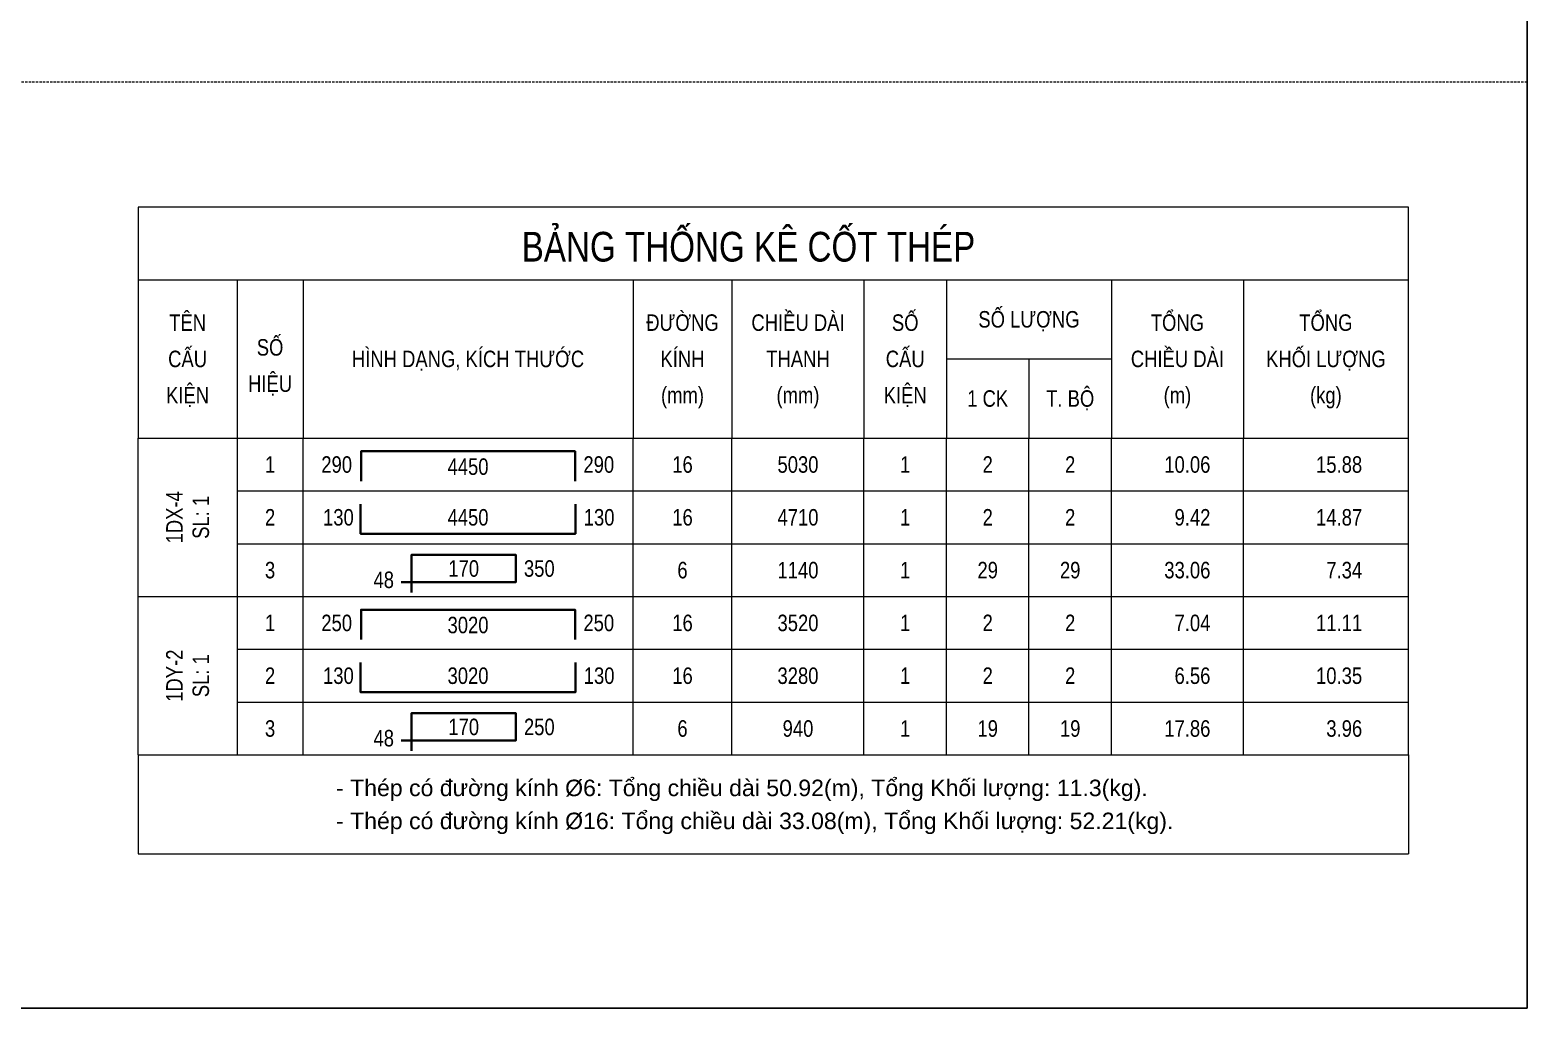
# Model space of a CAD drawing. Extents: x -165145 to 691808, y -202842 to 311040.
# Drawn here: x 281981 to 291963, y -70536 to -64015 of the extents above; entities that cross this region are included whole.
import ezdxf
from ezdxf.enums import TextEntityAlignment as Align

# ---------------------------------------------------------------- set-up
doc = ezdxf.new("R2010")
doc.units = 0
doc.header["$LTSCALE"] = 10
doc.header["$MEASUREMENT"] = 0
doc.linetypes.add('HIDDEN', pattern=[2.3807, 1.587, -0.7937])
doc.layers.get('0').update_dxf_attribs({"linetype": 'CONTINUOUS'})
doc.layers.get('Defpoints').update_dxf_attribs({"color": 5, "linetype": 'CONTINUOUS'})
for name, color, linetype, lineweight in [('DCE_BaoBeTong', 4, 'CONTINUOUS', 18), ('Dce_text', 7, 'CONTINUOUS', 13), ('DCE_ThepChu', 1, 'CONTINUOUS', 35), ('GE_KC_NETKHUAT', 9, 'HIDDEN', 20), ('GE_KC_NETTHAY', 2, 'CONTINUOUS', 20)]:
    doc.layers.add(name, color=color, linetype=linetype, lineweight=lineweight)
doc.styles.add('Dce_Text', font='arial.ttf', dxfattribs={"width": 0.8})
doc.styles.add('Dce_Text2', font='arial.ttf', dxfattribs={"width": 0.8})

# ---------------------------------------------------------------- blocks, each defined once
blk = doc.blocks.new('TKTitle')
at = {"layer": 'DCE_BaoBeTong'}
for p, q in [((15, -11), (15, -35)), ((25, -11), (25, -35)), ((75, -11), (75, -35)), ((90, -11), (90, -35)), ((110, -11), (110, -35)), ((122.5, -11), (122.5, -35)), ((147.5, -11), (147.5, -35)), ((167.5, -11), (167.5, -35)), ((122.5, -23), (147.5, -23)), ((135, -23), (135, -35))]:
    blk.add_line(p, q, dxfattribs=at)
for points in [[(0, 0), (0, -11), (0, -35), (15, -35), (25, -35), (75, -35), (90, -35), (122.5, -35), (135, -35), (147.5, -35), (167.5, -35), (192.5, -35), (192.5, -11), (192.5, 0), (0, 0)], [(0, -11), (15, -11), (25, -11), (75, -11), (90, -11), (122.5, -11), (147.5, -11), (167.5, -11), (192.5, -11)]]:
    blk.add_lwpolyline(points, dxfattribs=at)
at = {"style": 'Dce_Text', "width": 0.8}
for s, height, p in [('BẢNG THỐNG KÊ CỐT THÉP', 4.5, (92.5, -6)), ('TÊN', 2.5, (7.5, -17.5)), ('ĐƯỜNG', 2.5, (82.5, -17.5)), ('CHIỀU DÀI', 2.5, (100, -17.5)), ('SỐ', 2.5, (116.25, -17.5)), ('SỐ LƯỢNG', 2.5, (135, -17)), ('TỔNG', 2.5, (157.5, -17.5)), ('TỔNG', 2.5, (180, -17.5)), ('SỐ', 2.5, (20, -21.25)), ('CẤU', 2.5, (7.5, -23)), ('HÌNH DẠNG, KÍCH THƯỚC', 2.5, (50, -23)), ('KÍNH', 2.5, (82.5, -23)), ('THANH', 2.5, (100, -23)), ('CẤU', 2.5, (116.25, -23)), ('CHIỀU DÀI', 2.5, (157.5, -23)), ('KHỐI LƯỢNG', 2.5, (180, -23)), ('HIỆU', 2.5, (20, -26.75)), ('KIỆN', 2.5, (7.5, -28.5)), ('(mm)', 2.5, (82.5, -28.5)), ('(mm)', 2.5, (100, -28.5)), ('KIỆN', 2.5, (116.25, -28.5)), ('T. BỘ', 2.5, (141.25, -29)), ('(m)', 2.5, (157.5, -28.5)), ('(kg)', 2.5, (180, -28.5)), ('1 CK', 2.5, (128.75, -29))]:
    blk.add_text(s, height=height, dxfattribs=at).set_placement(p, align=Align.MIDDLE_CENTER)
blk = doc.blocks.new('TK4')
at = {"layer": 'DCE_BaoBeTong'}
for p, q in [((0, -8), (0, 0)), ((25, -8), (25, 0)), ((75, -8), (75, 0)), ((90, -8), (90, 0)), ((110, -8), (110, 0)), ((122.5, -8), (122.5, 0)), ((135, -8), (135, 0)), ((147.5, -8), (147.5, 0)), ((167.5, -8), (167.5, 0))]:
    blk.add_line(p, q, dxfattribs=at)
for points in [[(15, -8), (25, -8), (75, -8), (90, -8), (122.5, -8), (135, -8), (147.5, -8), (167.5, -8), (192.5, -8), (192.5, 0)], [(15, 0), (15, -8)]]:
    blk.add_lwpolyline(points, dxfattribs=at)
at = {"layer": 'DCE_ThepChu'}
blk.add_lwpolyline([(33.78, -6.5), (33.78, -2), (66.22, -2), (66.22, -6.5)], dxfattribs=at)
at = {"layer": 'Dce_text', "color": 2, "style": 'Dce_Text', "width": 0.8, "flags": 4}
for tag, p in [('SH', (20, -4)), ('L2', (50, -4.32)), ('DK', (82.5, -4)), ('sumL', (100, -4)), ('SKC', (116.25, -4)), ('SL', (128.75, -4))]:
    blk.add_attdef(tag, text='', height=2.5, dxfattribs=at).set_placement(p, align=Align.MIDDLE_CENTER)
for tag, p in [('L1', (32.43, -4)), ('Lall', (162.5, -4)), ('KL', (185.5, -4))]:
    blk.add_attdef(tag, text='', height=2.5, dxfattribs=at).set_placement(p, align=Align.MIDDLE_RIGHT)
blk.add_attdef('L3', text='', height=2.5, dxfattribs=at).set_placement((67.48, -4), align=Align.MIDDLE_LEFT)
at = {"layer": 'Dce_text', "color": 2, "style": 'Dce_Text', "width": 0.8}
blk.add_attdef('TSL', text='', height=2.5, dxfattribs=at).set_placement((141.25, -4), align=Align.MIDDLE_CENTER)
blk = doc.blocks.new('TK7')
at = {"layer": 'DCE_BaoBeTong'}
for p, q in [((0, -8), (0, 0)), ((25, -8), (25, 0)), ((75, -8), (75, 0)), ((90, -8), (90, 0)), ((110, -8), (110, 0)), ((122.5, -8), (122.5, 0)), ((135, -8), (135, 0)), ((147.5, -8), (147.5, 0)), ((167.5, -8), (167.5, 0))]:
    blk.add_line(p, q, dxfattribs=at)
for points in [[(15, -8), (25, -8), (75, -8), (90, -8), (122.5, -8), (135, -8), (147.5, -8), (167.5, -8), (192.5, -8), (192.5, 0)], [(15, 0), (15, -8)]]:
    blk.add_lwpolyline(points, dxfattribs=at)
at = {"layer": 'DCE_ThepChu'}
blk.add_lwpolyline([(33.72, -2), (33.72, -6.5), (66.28, -6.5), (66.28, -2)], dxfattribs=at)
at = {"layer": 'Dce_text', "color": 2, "style": 'Dce_Text', "width": 0.8, "flags": 4}
for tag, p in [('SH', (20, -4)), ('L2', (50, -4)), ('DK', (82.5, -4)), ('sumL', (100, -4)), ('SKC', (116.25, -4)), ('SL', (128.75, -4))]:
    blk.add_attdef(tag, text='', height=2.5, dxfattribs=at).set_placement(p, align=Align.MIDDLE_CENTER)
for tag, p in [('L1', (32.68, -4)), ('Lall', (162.5, -4)), ('KL', (185.5, -4))]:
    blk.add_attdef(tag, text='', height=2.5, dxfattribs=at).set_placement(p, align=Align.MIDDLE_RIGHT)
blk.add_attdef('L3', text='', height=2.5, dxfattribs=at).set_placement((67.53, -4), align=Align.MIDDLE_LEFT)
at = {"layer": 'Dce_text', "color": 2, "style": 'Dce_Text', "width": 0.8}
blk.add_attdef('TSL', text='', height=2.5, dxfattribs=at).set_placement((141.25, -4), align=Align.MIDDLE_CENTER)
blk = doc.blocks.new('TK9')
at = {"layer": 'DCE_BaoBeTong'}
for p, q in [((0, -8), (0, 0)), ((25, -8), (25, 0)), ((75, -8), (75, 0)), ((90, -8), (90, 0)), ((110, -8), (110, 0)), ((122.5, -8), (122.5, 0)), ((135, -8), (135, 0)), ((147.5, -8), (147.5, 0)), ((167.5, -8), (167.5, 0))]:
    blk.add_line(p, q, dxfattribs=at)
for points in [[(15, -8), (25, -8), (75, -8), (90, -8), (122.5, -8), (135, -8), (147.5, -8), (167.5, -8), (192.5, -8), (192.5, 0)], [(15, 0), (15, -8)]]:
    blk.add_lwpolyline(points, dxfattribs=at)
at = {"layer": 'DCE_ThepChu'}
blk.add_lwpolyline([(41.42, -7.37), (41.42, -1.7), (57.26, -1.7), (57.26, -5.81), (39.86, -5.81)], dxfattribs=at)
at = {"layer": 'Dce_text', "color": 2, "style": 'Dce_Text', "width": 0.8, "flags": 4}
for tag, p in [('SH', (20, -4)), ('DK', (82.5, -4)), ('sumL', (100, -4)), ('SKC', (116.25, -4)), ('SL', (128.75, -4))]:
    blk.add_attdef(tag, text='', height=2.5, dxfattribs=at).set_placement(p, align=Align.MIDDLE_CENTER)
at = {"layer": 'Dce_text', "color": 2, "style": 'Dce_Text', "width": 0.8}
blk.add_attdef('M', text='', height=2.5, dxfattribs=at).set_placement((38.78, -5.47), align=Align.MIDDLE_RIGHT)
for tag, p in [('L1', (49.34, -3.76)), ('TSL', (141.25, -4))]:
    blk.add_attdef(tag, text='', height=2.5, dxfattribs=at).set_placement(p, align=Align.MIDDLE_CENTER)
blk.add_attdef('L2', text='', height=2.5, dxfattribs=at).set_placement((58.47, -3.76), align=Align.MIDDLE_LEFT)
at = {"layer": 'Dce_text', "color": 2, "style": 'Dce_Text', "width": 0.8, "flags": 4}
for tag, p in [('Lall', (162.5, -4)), ('KL', (185.5, -4))]:
    blk.add_attdef(tag, text='', height=2.5, dxfattribs=at).set_placement(p, align=Align.MIDDLE_RIGHT)
blk = doc.blocks.new('TenCauKien')
at = {"layer": 'Dce_text', "style": 'Dce_Text', "width": 0.8}
for tag, p in [('TENCAUKIEN', (-2, 0)), ('SOCAUKIEN', (2, 0))]:
    blk.add_attdef(tag, text='', height=2.5, rotation=90, dxfattribs=at).set_placement(p, align=Align.MIDDLE_CENTER)

msp = doc.modelspace()

# ---------------------------------------------------------------- linework, layer by layer
at = {"layer": 'DCE_BaoBeTong'}
for p, q in [((282701.86632, -68848.02697), (283361.86632, -68848.02697)), ((282701.86632, -68848.02697), (282701.86632, -69508.02697)), ((291171.86632, -68848.02697), (291171.86632, -69508.02697)), ((282701.86632, -69508.02697), (291171.86632, -69508.02697))]:
    msp.add_line(p, q, dxfattribs=at)
for points in [[(282701.86632, -67792.02697), (283361.86632, -67792.02697)], [(282701.86632, -68848.02697), (283361.86632, -68848.02697)]]:
    msp.add_lwpolyline(points, dxfattribs=at)
at = {"layer": 'Defpoints'}
msp.add_lwpolyline([(273850.70817, -55468.24154), (291963.20817, -55468.24154), (291963.20817, -70535.74154), (273850.70817, -70535.74154)], close=True, dxfattribs=at)
at = {"layer": 'GE_KC_NETKHUAT'}
msp.add_line((291963.20817, -64362.04827), (273850.70817, -64362.04827), dxfattribs=at)

# ---------------------------------------------------------------- block references
at = {"layer": 'GE_KC_NETTHAY', "xscale": 44, "yscale": 44, "zscale": 44}
msp.add_blockref('TKTitle', (282701.86632, -65196.02697), dxfattribs=at)
at = {"layer": 'GE_KC_NETTHAY'}
ref = msp.add_blockref('TK4', (282701.86632, -66736.02697), dxfattribs=dict(at, xscale=44, yscale=44, zscale=44))
ref.add_attrib('SH', '1', dxfattribs={"layer": 'Dce_text', "color": 2, "height": 110, "style": 'Dce_Text', "width": 0.8}).set_placement((283581.86632, -66912.02697), align=Align.MIDDLE_CENTER)
ref.add_attrib('L2', '4450', dxfattribs={"layer": 'Dce_text', "color": 2, "height": 110, "style": 'Dce_Text', "width": 0.8}).set_placement((284901.86632, -66926.07334), align=Align.MIDDLE_CENTER)
ref.add_attrib('L1', '290', dxfattribs={"layer": 'Dce_text', "color": 2, "height": 110, "style": 'Dce_Text', "width": 0.8}).set_placement((284128.57979, -66912.02697), align=Align.MIDDLE_RIGHT)
ref.add_attrib('L3', '290', dxfattribs={"layer": 'Dce_text', "color": 2, "height": 110, "style": 'Dce_Text', "width": 0.8}).set_placement((285671.19662, -66912.02697), align=Align.MIDDLE_LEFT)
ref.add_attrib('DK', '16', dxfattribs={"layer": 'Dce_text', "color": 2, "height": 110, "style": 'Dce_Text', "width": 0.8}).set_placement((286331.86632, -66912.02697), align=Align.MIDDLE_CENTER)
ref.add_attrib('sumL', '5030', dxfattribs={"layer": 'Dce_text', "color": 2, "height": 110, "style": 'Dce_Text', "width": 0.8}).set_placement((287101.86632, -66912.02697), align=Align.MIDDLE_CENTER)
ref.add_attrib('SL', '2', dxfattribs={"layer": 'Dce_text', "color": 2, "height": 110, "style": 'Dce_Text', "width": 0.8}).set_placement((288366.86632, -66912.02697), align=Align.MIDDLE_CENTER)
ref.add_attrib('SKC', '1', dxfattribs={"layer": 'Dce_text', "color": 2, "height": 110, "style": 'Dce_Text', "width": 0.8}).set_placement((287816.86632, -66912.02697), align=Align.MIDDLE_CENTER)
ref.add_attrib('Lall', '10.06', dxfattribs={"layer": 'Dce_text', "color": 2, "height": 110, "style": 'Dce_Text', "width": 0.8}).set_placement((289851.86632, -66912.02697), align=Align.MIDDLE_RIGHT)
ref.add_attrib('KL', '15.88', dxfattribs={"layer": 'Dce_text', "color": 2, "height": 110, "style": 'Dce_Text', "width": 0.8}).set_placement((290863.86632, -66912.02697), align=Align.MIDDLE_RIGHT)
ref.add_attrib('TSL', '2', dxfattribs={"layer": 'Dce_text', "color": 2, "height": 110, "style": 'Dce_Text', "width": 0.8}).set_placement((288916.86632, -66912.02697), align=Align.MIDDLE_CENTER)
ref = msp.add_blockref('TK7', (282701.86632, -67088.02697), dxfattribs=dict(at, xscale=44, yscale=44, zscale=44))
ref.add_attrib('SH', '2', dxfattribs={"layer": 'Dce_text', "color": 2, "height": 110, "style": 'Dce_Text', "width": 0.8}).set_placement((283581.86632, -67264.02697), align=Align.MIDDLE_CENTER)
ref.add_attrib('L2', '4450', dxfattribs={"layer": 'Dce_text', "color": 2, "height": 110, "style": 'Dce_Text', "width": 0.8}).set_placement((284901.86632, -67264.02697), align=Align.MIDDLE_CENTER)
ref.add_attrib('L1', '130', dxfattribs={"layer": 'Dce_text', "color": 2, "height": 110, "style": 'Dce_Text', "width": 0.8}).set_placement((284139.97325, -67264.02697), align=Align.MIDDLE_RIGHT)
ref.add_attrib('L3', '130', dxfattribs={"layer": 'Dce_text', "color": 2, "height": 110, "style": 'Dce_Text', "width": 0.8}).set_placement((285673.33637, -67264.02697), align=Align.MIDDLE_LEFT)
ref.add_attrib('DK', '16', dxfattribs={"layer": 'Dce_text', "color": 2, "height": 110, "style": 'Dce_Text', "width": 0.8}).set_placement((286331.86632, -67264.02697), align=Align.MIDDLE_CENTER)
ref.add_attrib('sumL', '4710', dxfattribs={"layer": 'Dce_text', "color": 2, "height": 110, "style": 'Dce_Text', "width": 0.8}).set_placement((287101.86632, -67264.02697), align=Align.MIDDLE_CENTER)
ref.add_attrib('SL', '2', dxfattribs={"layer": 'Dce_text', "color": 2, "height": 110, "style": 'Dce_Text', "width": 0.8}).set_placement((288366.86632, -67264.02697), align=Align.MIDDLE_CENTER)
ref.add_attrib('SKC', '1', dxfattribs={"layer": 'Dce_text', "color": 2, "height": 110, "style": 'Dce_Text', "width": 0.8}).set_placement((287816.86632, -67264.02697), align=Align.MIDDLE_CENTER)
ref.add_attrib('Lall', '9.42', dxfattribs={"layer": 'Dce_text', "color": 2, "height": 110, "style": 'Dce_Text', "width": 0.8}).set_placement((289851.86632, -67264.02697), align=Align.MIDDLE_RIGHT)
ref.add_attrib('KL', '14.87', dxfattribs={"layer": 'Dce_text', "color": 2, "height": 110, "style": 'Dce_Text', "width": 0.8}).set_placement((290863.86632, -67264.02697), align=Align.MIDDLE_RIGHT)
ref.add_attrib('TSL', '2', dxfattribs={"layer": 'Dce_text', "color": 2, "height": 110, "style": 'Dce_Text', "width": 0.8}).set_placement((288916.86632, -67264.02697), align=Align.MIDDLE_CENTER)
at = {"layer": 'GE_KC_NETTHAY', "xscale": 44, "yscale": 44, "zscale": 44}
for p, values in [((283031.86632, -67264.02697), {'SOCAUKIEN': 'SL: 1', 'TENCAUKIEN': '1DX-4'}), ((283031.86632, -68320.02697), {'SOCAUKIEN': 'SL: 1', 'TENCAUKIEN': '1DY-2'})]:
    msp.add_blockref('TenCauKien', p, dxfattribs=at).add_auto_attribs(values)
at = {"layer": 'GE_KC_NETTHAY'}
ref = msp.add_blockref('TK9', (282701.86632, -67440.02697), dxfattribs=dict(at, xscale=44, yscale=44, zscale=44))
ref.add_attrib('L2', '350', dxfattribs={"layer": 'Dce_text', "color": 2, "height": 110, "style": 'Dce_Text', "width": 0.8}).set_placement((285274.57138, -67605.30674), align=Align.MIDDLE_LEFT)
ref.add_attrib('L1', '170', dxfattribs={"layer": 'Dce_text', "color": 2, "height": 110, "style": 'Dce_Text', "width": 0.8}).set_placement((284872.88099, -67605.30674), align=Align.MIDDLE_CENTER)
ref.add_attrib('M', '48', dxfattribs={"layer": 'Dce_text', "color": 2, "height": 110, "style": 'Dce_Text', "width": 0.8}).set_placement((284408.13265, -67680.60073), align=Align.MIDDLE_RIGHT)
ref.add_attrib('SH', '3', dxfattribs={"layer": 'Dce_text', "color": 2, "height": 110, "style": 'Dce_Text', "width": 0.8}).set_placement((283581.86632, -67616.02697), align=Align.MIDDLE_CENTER)
ref.add_attrib('DK', '6', dxfattribs={"layer": 'Dce_text', "color": 2, "height": 110, "style": 'Dce_Text', "width": 0.8}).set_placement((286331.86632, -67616.02697), align=Align.MIDDLE_CENTER)
ref.add_attrib('sumL', '1140', dxfattribs={"layer": 'Dce_text', "color": 2, "height": 110, "style": 'Dce_Text', "width": 0.8}).set_placement((287101.86632, -67616.02697), align=Align.MIDDLE_CENTER)
ref.add_attrib('SL', '29', dxfattribs={"layer": 'Dce_text', "color": 2, "height": 110, "style": 'Dce_Text', "width": 0.8}).set_placement((288366.86632, -67616.02697), align=Align.MIDDLE_CENTER)
ref.add_attrib('SKC', '1', dxfattribs={"layer": 'Dce_text', "color": 2, "height": 110, "style": 'Dce_Text', "width": 0.8}).set_placement((287816.86632, -67616.02697), align=Align.MIDDLE_CENTER)
ref.add_attrib('Lall', '33.06', dxfattribs={"layer": 'Dce_text', "color": 2, "height": 110, "style": 'Dce_Text', "width": 0.8}).set_placement((289851.86632, -67616.02697), align=Align.MIDDLE_RIGHT)
ref.add_attrib('KL', '7.34', dxfattribs={"layer": 'Dce_text', "color": 2, "height": 110, "style": 'Dce_Text', "width": 0.8}).set_placement((290863.86632, -67616.02697), align=Align.MIDDLE_RIGHT)
ref.add_attrib('TSL', '29', dxfattribs={"layer": 'Dce_text', "color": 2, "height": 110, "style": 'Dce_Text', "width": 0.8}).set_placement((288916.86632, -67616.02697), align=Align.MIDDLE_CENTER)
ref = msp.add_blockref('TK4', (282701.86632, -67792.02697), dxfattribs=dict(at, xscale=44, yscale=44, zscale=44))
ref.add_attrib('SH', '1', dxfattribs={"layer": 'Dce_text', "color": 2, "height": 110, "style": 'Dce_Text', "width": 0.8}).set_placement((283581.86632, -67968.02697), align=Align.MIDDLE_CENTER)
ref.add_attrib('L2', '3020', dxfattribs={"layer": 'Dce_text', "color": 2, "height": 110, "style": 'Dce_Text', "width": 0.8}).set_placement((284901.86632, -67982.07334), align=Align.MIDDLE_CENTER)
ref.add_attrib('L1', '250', dxfattribs={"layer": 'Dce_text', "color": 2, "height": 110, "style": 'Dce_Text', "width": 0.8}).set_placement((284128.57979, -67968.02697), align=Align.MIDDLE_RIGHT)
ref.add_attrib('L3', '250', dxfattribs={"layer": 'Dce_text', "color": 2, "height": 110, "style": 'Dce_Text', "width": 0.8}).set_placement((285671.19662, -67968.02697), align=Align.MIDDLE_LEFT)
ref.add_attrib('DK', '16', dxfattribs={"layer": 'Dce_text', "color": 2, "height": 110, "style": 'Dce_Text', "width": 0.8}).set_placement((286331.86632, -67968.02697), align=Align.MIDDLE_CENTER)
ref.add_attrib('sumL', '3520', dxfattribs={"layer": 'Dce_text', "color": 2, "height": 110, "style": 'Dce_Text', "width": 0.8}).set_placement((287101.86632, -67968.02697), align=Align.MIDDLE_CENTER)
ref.add_attrib('SL', '2', dxfattribs={"layer": 'Dce_text', "color": 2, "height": 110, "style": 'Dce_Text', "width": 0.8}).set_placement((288366.86632, -67968.02697), align=Align.MIDDLE_CENTER)
ref.add_attrib('SKC', '1', dxfattribs={"layer": 'Dce_text', "color": 2, "height": 110, "style": 'Dce_Text', "width": 0.8}).set_placement((287816.86632, -67968.02697), align=Align.MIDDLE_CENTER)
ref.add_attrib('Lall', '7.04', dxfattribs={"layer": 'Dce_text', "color": 2, "height": 110, "style": 'Dce_Text', "width": 0.8}).set_placement((289851.86632, -67968.02697), align=Align.MIDDLE_RIGHT)
ref.add_attrib('KL', '11.11', dxfattribs={"layer": 'Dce_text', "color": 2, "height": 110, "style": 'Dce_Text', "width": 0.8}).set_placement((290863.86632, -67968.02697), align=Align.MIDDLE_RIGHT)
ref.add_attrib('TSL', '2', dxfattribs={"layer": 'Dce_text', "color": 2, "height": 110, "style": 'Dce_Text', "width": 0.8}).set_placement((288916.86632, -67968.02697), align=Align.MIDDLE_CENTER)
ref = msp.add_blockref('TK7', (282701.86632, -68144.02697), dxfattribs=dict(at, xscale=44, yscale=44, zscale=44))
ref.add_attrib('SH', '2', dxfattribs={"layer": 'Dce_text', "color": 2, "height": 110, "style": 'Dce_Text', "width": 0.8}).set_placement((283581.86632, -68320.02697), align=Align.MIDDLE_CENTER)
ref.add_attrib('L2', '3020', dxfattribs={"layer": 'Dce_text', "color": 2, "height": 110, "style": 'Dce_Text', "width": 0.8}).set_placement((284901.86632, -68320.02697), align=Align.MIDDLE_CENTER)
ref.add_attrib('L1', '130', dxfattribs={"layer": 'Dce_text', "color": 2, "height": 110, "style": 'Dce_Text', "width": 0.8}).set_placement((284139.97325, -68320.02697), align=Align.MIDDLE_RIGHT)
ref.add_attrib('L3', '130', dxfattribs={"layer": 'Dce_text', "color": 2, "height": 110, "style": 'Dce_Text', "width": 0.8}).set_placement((285673.33637, -68320.02697), align=Align.MIDDLE_LEFT)
ref.add_attrib('DK', '16', dxfattribs={"layer": 'Dce_text', "color": 2, "height": 110, "style": 'Dce_Text', "width": 0.8}).set_placement((286331.86632, -68320.02697), align=Align.MIDDLE_CENTER)
ref.add_attrib('sumL', '3280', dxfattribs={"layer": 'Dce_text', "color": 2, "height": 110, "style": 'Dce_Text', "width": 0.8}).set_placement((287101.86632, -68320.02697), align=Align.MIDDLE_CENTER)
ref.add_attrib('SL', '2', dxfattribs={"layer": 'Dce_text', "color": 2, "height": 110, "style": 'Dce_Text', "width": 0.8}).set_placement((288366.86632, -68320.02697), align=Align.MIDDLE_CENTER)
ref.add_attrib('SKC', '1', dxfattribs={"layer": 'Dce_text', "color": 2, "height": 110, "style": 'Dce_Text', "width": 0.8}).set_placement((287816.86632, -68320.02697), align=Align.MIDDLE_CENTER)
ref.add_attrib('Lall', '6.56', dxfattribs={"layer": 'Dce_text', "color": 2, "height": 110, "style": 'Dce_Text', "width": 0.8}).set_placement((289851.86632, -68320.02697), align=Align.MIDDLE_RIGHT)
ref.add_attrib('KL', '10.35', dxfattribs={"layer": 'Dce_text', "color": 2, "height": 110, "style": 'Dce_Text', "width": 0.8}).set_placement((290863.86632, -68320.02697), align=Align.MIDDLE_RIGHT)
ref.add_attrib('TSL', '2', dxfattribs={"layer": 'Dce_text', "color": 2, "height": 110, "style": 'Dce_Text', "width": 0.8}).set_placement((288916.86632, -68320.02697), align=Align.MIDDLE_CENTER)
ref = msp.add_blockref('TK9', (282701.86632, -68496.02697), dxfattribs=dict(at, xscale=44, yscale=44, zscale=44))
ref.add_attrib('L2', '250', dxfattribs={"layer": 'Dce_text', "color": 2, "height": 110, "style": 'Dce_Text', "width": 0.8}).set_placement((285274.57138, -68661.30674), align=Align.MIDDLE_LEFT)
ref.add_attrib('L1', '170', dxfattribs={"layer": 'Dce_text', "color": 2, "height": 110, "style": 'Dce_Text', "width": 0.8}).set_placement((284872.88099, -68661.30674), align=Align.MIDDLE_CENTER)
ref.add_attrib('M', '48', dxfattribs={"layer": 'Dce_text', "color": 2, "height": 110, "style": 'Dce_Text', "width": 0.8}).set_placement((284408.13265, -68736.60073), align=Align.MIDDLE_RIGHT)
ref.add_attrib('SH', '3', dxfattribs={"layer": 'Dce_text', "color": 2, "height": 110, "style": 'Dce_Text', "width": 0.8}).set_placement((283581.86632, -68672.02697), align=Align.MIDDLE_CENTER)
ref.add_attrib('DK', '6', dxfattribs={"layer": 'Dce_text', "color": 2, "height": 110, "style": 'Dce_Text', "width": 0.8}).set_placement((286331.86632, -68672.02697), align=Align.MIDDLE_CENTER)
ref.add_attrib('sumL', '940', dxfattribs={"layer": 'Dce_text', "color": 2, "height": 110, "style": 'Dce_Text', "width": 0.8}).set_placement((287101.86632, -68672.02697), align=Align.MIDDLE_CENTER)
ref.add_attrib('SL', '19', dxfattribs={"layer": 'Dce_text', "color": 2, "height": 110, "style": 'Dce_Text', "width": 0.8}).set_placement((288366.86632, -68672.02697), align=Align.MIDDLE_CENTER)
ref.add_attrib('SKC', '1', dxfattribs={"layer": 'Dce_text', "color": 2, "height": 110, "style": 'Dce_Text', "width": 0.8}).set_placement((287816.86632, -68672.02697), align=Align.MIDDLE_CENTER)
ref.add_attrib('Lall', '17.86', dxfattribs={"layer": 'Dce_text', "color": 2, "height": 110, "style": 'Dce_Text', "width": 0.8}).set_placement((289851.86632, -68672.02697), align=Align.MIDDLE_RIGHT)
ref.add_attrib('KL', '3.96', dxfattribs={"layer": 'Dce_text', "color": 2, "height": 110, "style": 'Dce_Text', "width": 0.8}).set_placement((290863.86632, -68672.02697), align=Align.MIDDLE_RIGHT)
ref.add_attrib('TSL', '19', dxfattribs={"layer": 'Dce_text', "color": 2, "height": 110, "style": 'Dce_Text', "width": 0.8}).set_placement((288916.86632, -68672.02697), align=Align.MIDDLE_CENTER)

# ---------------------------------------------------------------- texts
at = {"layer": 'Dce_text', "style": 'Dce_Text2'}
for s, p in [('- Thép có đường kính Ø6: Tổng chiều dài 50.92(m), Tổng Khối lượng: 11.3(kg).', (284021.86632, -69068.02697)), ('- Thép có đường kính Ø16: Tổng chiều dài 33.08(m), Tổng Khối lượng: 52.21(kg).', (284021.86632, -69288.02697))]:
    msp.add_text(s, height=110, dxfattribs=at).set_placement(p, align=Align.MIDDLE_LEFT)

doc.saveas('drawing.dxf')
